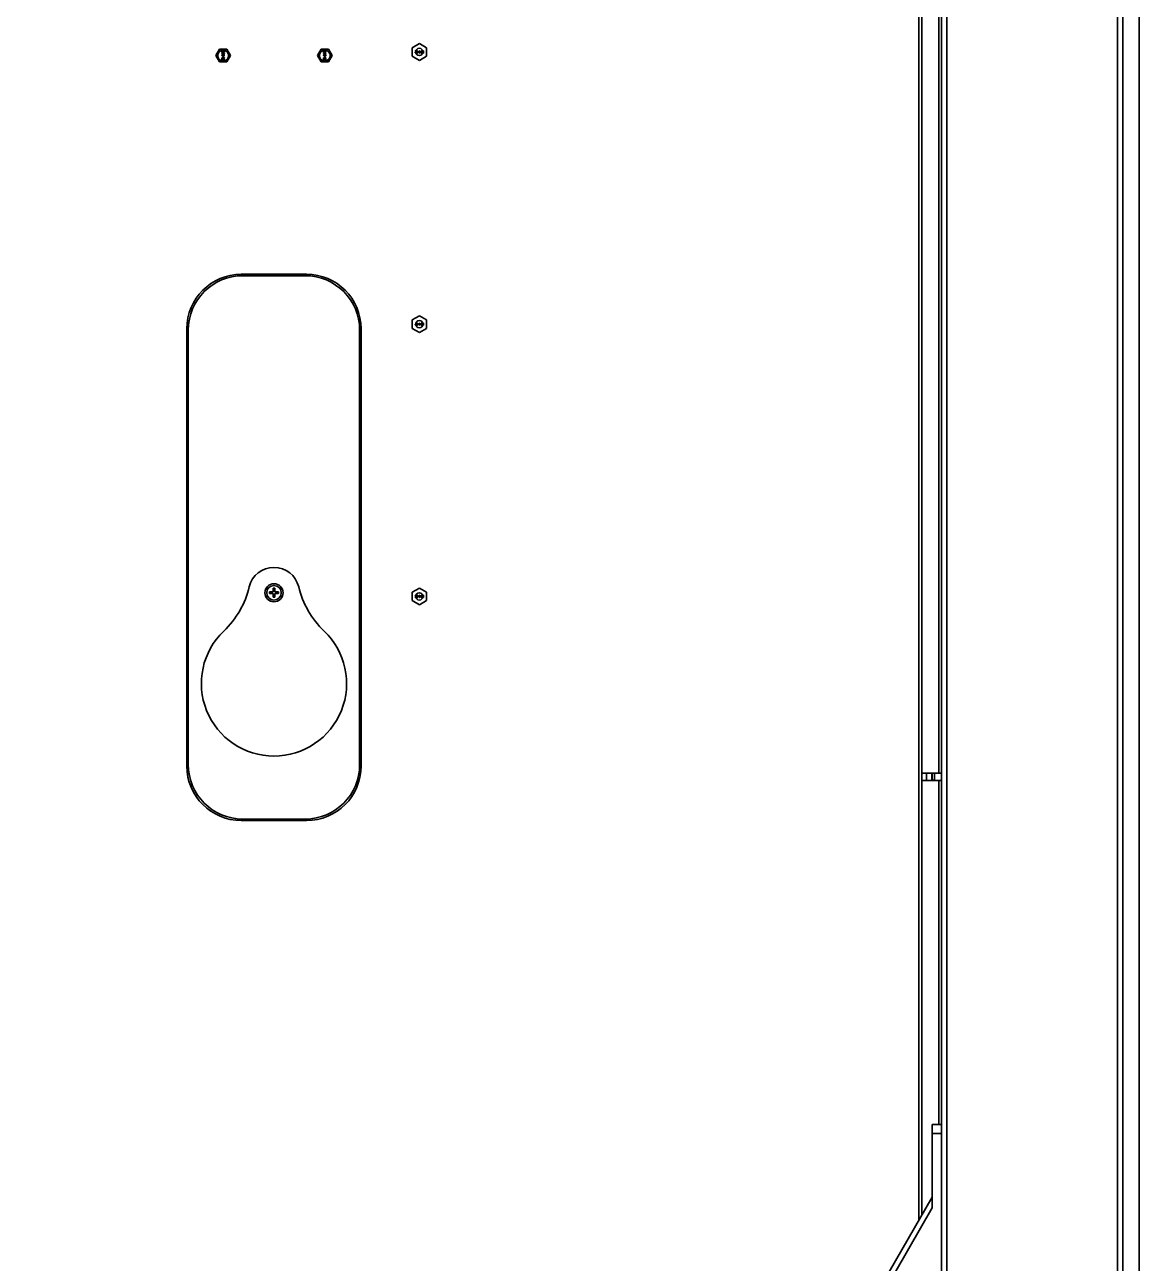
# Model space of a CAD drawing. Header units: millimetres. Extents: x 32496 to 166256, y 3504 to 23939.
# Drawn here: x 94604 to 95218, y 20924 to 21606 of the extents above; entities that cross this region are included whole.
import ezdxf

# ---------------------------------------------------------------- set-up
doc = ezdxf.new("R2010")
doc.units = ezdxf.units.MM
doc.layers.get('0').update_dxf_attribs({"lineweight": 35})

# ---------------------------------------------------------------- blocks, each defined once
blk = doc.blocks.new('8-1250')
at = {"linetype": 'Continuous'}
for p, q in [((-4851.13, -32152.29), (-4851.13, -34671.29)), ((-4757.13, -32152.29), (-4757.13, -34671.29)), ((-4754.13, -32152.29), (-4754.13, -34671.29)), ((-4745.13, -34671.29), (-4745.13, -32152.29)), ((-4866.53, -33813.08), (-4866.53, -33010.5)), ((-4864.83, -33013.44), (-4864.83, -33810.14)), ((-4855.53, -33566.79), (-4855.53, -33063.31)), ((-4854.13, -33062.88), (-4854.13, -33760.26)), ((-5145.73, -33166.98), (-5141.73, -33164.67)), ((-5141.73, -33164.67), (-5137.73, -33166.98)), ((-5253.87, -33171.29), (-5251.85, -33167.79)), ((-5251.85, -33174.79), (-5253.87, -33171.29)), ((-5247.81, -33167.79), (-5251.85, -33167.79)), ((-5250.48, -33169.25), (-5250.48, -33169.09)), ((-5250.48, -33169.09), (-5249.18, -33169.09)), ((-5249.45, -33169.25), (-5250.48, -33169.63)), ((-5249.45, -33169.25), (-5250.48, -33169.25)), ((-5250.48, -33169.85), (-5250.48, -33169.63)), ((-5250.48, -33169.85), (-5249.45, -33170.23)), ((-5250.48, -33170.39), (-5250.48, -33170.23)), ((-5250.48, -33170.23), (-5249.45, -33170.23)), ((-5249.18, -33170.39), (-5250.48, -33170.39)), ((-5250.45, -33170.9), (-5250.48, -33171.04)), ((-5250.48, -33171.17), (-5250.48, -33171.04)), ((-5250.48, -33171.17), (-5250.45, -33171.31)), ((-5250.48, -33172.72), (-5250.48, -33172.56)), ((-5250.48, -33172.56), (-5249.4, -33172.56)), ((-5249.18, -33172.72), (-5250.48, -33172.72)), ((-5250.48, -33173.91), (-5250.48, -33172.93)), ((-5250.48, -33172.93), (-5250.34, -33172.93)), ((-5250.37, -33170.77), (-5250.45, -33170.9)), ((-5250.45, -33171.31), (-5250.37, -33171.45)), ((-5250.26, -33170.69), (-5250.37, -33170.77)), ((-5250.37, -33171.45), (-5250.26, -33171.53)), ((-5250.34, -33169.74), (-5249.18, -33169.33)), ((-5249.18, -33170.15), (-5250.34, -33169.74)), ((-5250.34, -33171.01), (-5250.31, -33170.93)), ((-5250.34, -33171.01), (-5250.34, -33171.2)), ((-5250.31, -33171.28), (-5250.34, -33171.2)), ((-5249.65, -33173.69), (-5250.34, -33172.93)), ((-5250.34, -33173.15), (-5250.34, -33173.91)), ((-5250.34, -33173.15), (-5249.73, -33173.83)), ((-5250.31, -33170.93), (-5250.26, -33170.85)), ((-5250.26, -33171.36), (-5250.31, -33171.28)), ((-5250.12, -33170.63), (-5250.26, -33170.69)), ((-5250.26, -33170.85), (-5250.17, -33170.8)), ((-5250.17, -33171.42), (-5250.26, -33171.36)), ((-5250.26, -33171.53), (-5250.12, -33171.58)), ((-5250.17, -33170.8), (-5250.09, -33170.77)), ((-5250.09, -33171.45), (-5250.17, -33171.42)), ((-5249.92, -33170.61), (-5250.12, -33170.63)), ((-5249.98, -33171.58), (-5250.12, -33171.58)), ((-5250.01, -33170.77), (-5250.09, -33170.77)), ((-5250.09, -33171.45), (-5250.01, -33171.45)), ((-5250.06, -33172.01), (-5250.06, -33171.96)), ((-5250.06, -33171.96), (-5249.87, -33171.96)), ((-5249.87, -33172.01), (-5250.06, -33172.01)), ((-5250.01, -33170.77), (-5249.92, -33170.8)), ((-5249.92, -33171.42), (-5250.01, -33171.45)), ((-5249.98, -33171.8), (-5250.01, -33171.82)), ((-5250.01, -33171.82), (-5249.87, -33171.96)), ((-5249.87, -33172.01), (-5250.01, -33172.15)), ((-5250.01, -33172.15), (-5249.98, -33172.18)), ((-5249.98, -33171.58), (-5249.84, -33171.53)), ((-5249.81, -33171.96), (-5249.98, -33171.8)), ((-5249.98, -33172.18), (-5249.81, -33172.01)), ((-5249.92, -33170.61), (-5249.73, -33170.61)), ((-5249.92, -33170.8), (-5249.87, -33170.85)), ((-5249.87, -33171.36), (-5249.92, -33171.42)), ((-5249.87, -33170.85), (-5249.81, -33170.93)), ((-5249.81, -33171.28), (-5249.87, -33171.36)), ((-5249.84, -33171.53), (-5249.76, -33171.45)), ((-5249.81, -33170.93), (-5249.79, -33171.01)), ((-5249.79, -33171.2), (-5249.81, -33171.28)), ((-5249.65, -33171.8), (-5249.81, -33171.96)), ((-5249.81, -33172.01), (-5249.65, -33172.18)), ((-5249.68, -33170.9), (-5249.79, -33170.74)), ((-5249.73, -33170.74), (-5249.79, -33170.74)), ((-5249.79, -33171.2), (-5249.79, -33171.01)), ((-5249.76, -33171.45), (-5249.68, -33171.31)), ((-5249.76, -33171.96), (-5249.62, -33171.82)), ((-5249.76, -33171.96), (-5249.56, -33171.96)), ((-5249.62, -33172.15), (-5249.76, -33172.01)), ((-5249.56, -33172.01), (-5249.76, -33172.01)), ((-5249.54, -33170.63), (-5249.73, -33170.61)), ((-5249.73, -33170.74), (-5249.56, -33170.77)), ((-5249.65, -33171.04), (-5249.68, -33170.9)), ((-5249.68, -33171.31), (-5249.65, -33171.17)), ((-5249.65, -33171.04), (-5249.65, -33171.17)), ((-5249.62, -33171.82), (-5249.65, -33171.8)), ((-5249.65, -33172.18), (-5249.62, -33172.15)), ((-5249.59, -33172.39), (-5249.4, -33172.56)), ((-5249.59, -33172.39), (-5249.37, -33172.39)), ((-5249.56, -33170.77), (-5249.48, -33170.8)), ((-5249.56, -33171.96), (-5249.56, -33172.01)), ((-5249.4, -33170.69), (-5249.54, -33170.63)), ((-5249.48, -33170.8), (-5249.4, -33170.85)), ((-5249.4, -33171.34), (-5249.48, -33171.39)), ((-5249.48, -33171.53), (-5249.48, -33171.39)), ((-5249.48, -33171.53), (-5249.4, -33171.5)), ((-5249.48, -33173.1), (-5249.48, -33172.96)), ((-5249.37, -33172.99), (-5249.48, -33172.96)), ((-5249.48, -33173.1), (-5249.4, -33173.15)), ((-5249.29, -33170.77), (-5249.4, -33170.69)), ((-5249.4, -33170.85), (-5249.34, -33170.93)), ((-5249.34, -33171.26), (-5249.4, -33171.34)), ((-5249.4, -33171.5), (-5249.29, -33171.42)), ((-5249.4, -33173.15), (-5249.34, -33173.23)), ((-5249.18, -33172.56), (-5249.37, -33172.39)), ((-5249.26, -33173.1), (-5249.37, -33172.99)), ((-5249.34, -33170.93), (-5249.32, -33171.01)), ((-5249.32, -33171.17), (-5249.34, -33171.26)), ((-5249.34, -33173.23), (-5249.32, -33173.37)), ((-5249.32, -33171.17), (-5249.32, -33171.01)), ((-5249.21, -33170.9), (-5249.29, -33170.77)), ((-5249.29, -33171.42), (-5249.21, -33171.28)), ((-5249.21, -33173.21), (-5249.26, -33173.1)), ((-5249.18, -33171.04), (-5249.21, -33170.9)), ((-5249.21, -33171.28), (-5249.18, -33171.15)), ((-5249.18, -33173.4), (-5249.21, -33173.21)), ((-5249.18, -33169.09), (-5249.18, -33169.33)), ((-5249.18, -33170.15), (-5249.18, -33170.39)), ((-5249.18, -33171.04), (-5249.18, -33171.15)), ((-5249.18, -33172.56), (-5249.18, -33172.72)), ((-5247.81, -33167.79), (-5245.79, -33171.29)), ((-5245.79, -33171.29), (-5247.81, -33174.79)), ((-5197.87, -33171.29), (-5195.85, -33167.79)), ((-5195.85, -33174.79), (-5197.87, -33171.29)), ((-5191.81, -33167.79), (-5195.85, -33167.79)), ((-5194.48, -33169.25), (-5194.48, -33169.09)), ((-5194.48, -33169.09), (-5193.18, -33169.09)), ((-5193.45, -33169.25), (-5194.48, -33169.63)), ((-5193.45, -33169.25), (-5194.48, -33169.25)), ((-5194.48, -33169.85), (-5194.48, -33169.63)), ((-5194.48, -33169.85), (-5193.45, -33170.23)), ((-5194.48, -33170.39), (-5194.48, -33170.23)), ((-5194.48, -33170.23), (-5193.45, -33170.23)), ((-5193.18, -33170.39), (-5194.48, -33170.39)), ((-5194.45, -33170.9), (-5194.48, -33171.04)), ((-5194.48, -33171.17), (-5194.48, -33171.04)), ((-5194.48, -33171.17), (-5194.45, -33171.31)), ((-5194.48, -33172.72), (-5194.48, -33172.56)), ((-5194.48, -33172.56), (-5193.4, -33172.56)), ((-5193.18, -33172.72), (-5194.48, -33172.72)), ((-5194.48, -33173.91), (-5194.48, -33172.93)), ((-5194.48, -33172.93), (-5194.34, -33172.93)), ((-5194.37, -33170.77), (-5194.45, -33170.9)), ((-5194.45, -33171.31), (-5194.37, -33171.45)), ((-5194.26, -33170.69), (-5194.37, -33170.77)), ((-5194.37, -33171.45), (-5194.26, -33171.53)), ((-5194.34, -33169.74), (-5193.18, -33169.33)), ((-5193.18, -33170.15), (-5194.34, -33169.74)), ((-5194.34, -33171.01), (-5194.31, -33170.93)), ((-5194.34, -33171.01), (-5194.34, -33171.2)), ((-5194.31, -33171.28), (-5194.34, -33171.2)), ((-5193.65, -33173.69), (-5194.34, -33172.93)), ((-5194.34, -33173.15), (-5194.34, -33173.91)), ((-5194.34, -33173.15), (-5193.73, -33173.83)), ((-5194.31, -33170.93), (-5194.26, -33170.85)), ((-5194.26, -33171.36), (-5194.31, -33171.28)), ((-5194.12, -33170.63), (-5194.26, -33170.69)), ((-5194.26, -33170.85), (-5194.17, -33170.8)), ((-5194.17, -33171.42), (-5194.26, -33171.36)), ((-5194.26, -33171.53), (-5194.12, -33171.58)), ((-5194.17, -33170.8), (-5194.09, -33170.77)), ((-5194.09, -33171.45), (-5194.17, -33171.42)), ((-5193.92, -33170.61), (-5194.12, -33170.63)), ((-5193.98, -33171.58), (-5194.12, -33171.58)), ((-5194.01, -33170.77), (-5194.09, -33170.77)), ((-5194.09, -33171.45), (-5194.01, -33171.45)), ((-5194.06, -33172.01), (-5194.06, -33171.96)), ((-5194.06, -33171.96), (-5193.87, -33171.96)), ((-5193.87, -33172.01), (-5194.06, -33172.01)), ((-5194.01, -33170.77), (-5193.92, -33170.8)), ((-5193.92, -33171.42), (-5194.01, -33171.45)), ((-5193.98, -33171.8), (-5194.01, -33171.82)), ((-5194.01, -33171.82), (-5193.87, -33171.96)), ((-5193.87, -33172.01), (-5194.01, -33172.15)), ((-5194.01, -33172.15), (-5193.98, -33172.18)), ((-5193.98, -33171.58), (-5193.84, -33171.53)), ((-5193.81, -33171.96), (-5193.98, -33171.8)), ((-5193.98, -33172.18), (-5193.81, -33172.01)), ((-5193.92, -33170.61), (-5193.73, -33170.61)), ((-5193.92, -33170.8), (-5193.87, -33170.85)), ((-5193.87, -33171.36), (-5193.92, -33171.42)), ((-5193.87, -33170.85), (-5193.81, -33170.93)), ((-5193.81, -33171.28), (-5193.87, -33171.36)), ((-5193.84, -33171.53), (-5193.76, -33171.45)), ((-5193.81, -33170.93), (-5193.79, -33171.01)), ((-5193.79, -33171.2), (-5193.81, -33171.28)), ((-5193.65, -33171.8), (-5193.81, -33171.96)), ((-5193.81, -33172.01), (-5193.65, -33172.18)), ((-5193.68, -33170.9), (-5193.79, -33170.74)), ((-5193.73, -33170.74), (-5193.79, -33170.74)), ((-5193.79, -33171.2), (-5193.79, -33171.01)), ((-5193.76, -33171.45), (-5193.68, -33171.31)), ((-5193.76, -33171.96), (-5193.62, -33171.82)), ((-5193.76, -33171.96), (-5193.56, -33171.96)), ((-5193.62, -33172.15), (-5193.76, -33172.01)), ((-5193.56, -33172.01), (-5193.76, -33172.01)), ((-5193.54, -33170.63), (-5193.73, -33170.61)), ((-5193.73, -33170.74), (-5193.56, -33170.77)), ((-5193.65, -33171.04), (-5193.68, -33170.9)), ((-5193.68, -33171.31), (-5193.65, -33171.17)), ((-5193.65, -33171.04), (-5193.65, -33171.17)), ((-5193.62, -33171.82), (-5193.65, -33171.8)), ((-5193.65, -33172.18), (-5193.62, -33172.15)), ((-5193.59, -33172.39), (-5193.4, -33172.56)), ((-5193.59, -33172.39), (-5193.37, -33172.39)), ((-5193.56, -33170.77), (-5193.48, -33170.8)), ((-5193.56, -33171.96), (-5193.56, -33172.01)), ((-5193.4, -33170.69), (-5193.54, -33170.63)), ((-5193.48, -33170.8), (-5193.4, -33170.85)), ((-5193.4, -33171.34), (-5193.48, -33171.39)), ((-5193.48, -33171.53), (-5193.48, -33171.39)), ((-5193.48, -33171.53), (-5193.4, -33171.5)), ((-5193.48, -33173.1), (-5193.48, -33172.96)), ((-5193.37, -33172.99), (-5193.48, -33172.96)), ((-5193.48, -33173.1), (-5193.4, -33173.15)), ((-5193.29, -33170.77), (-5193.4, -33170.69)), ((-5193.4, -33170.85), (-5193.34, -33170.93)), ((-5193.34, -33171.26), (-5193.4, -33171.34)), ((-5193.4, -33171.5), (-5193.29, -33171.42)), ((-5193.4, -33173.15), (-5193.34, -33173.23)), ((-5193.18, -33172.56), (-5193.37, -33172.39)), ((-5193.26, -33173.1), (-5193.37, -33172.99)), ((-5193.34, -33170.93), (-5193.32, -33171.01)), ((-5193.32, -33171.17), (-5193.34, -33171.26)), ((-5193.34, -33173.23), (-5193.32, -33173.37)), ((-5193.32, -33171.17), (-5193.32, -33171.01)), ((-5193.21, -33170.9), (-5193.29, -33170.77)), ((-5193.29, -33171.42), (-5193.21, -33171.28)), ((-5193.21, -33173.21), (-5193.26, -33173.1)), ((-5193.18, -33171.04), (-5193.21, -33170.9)), ((-5193.21, -33171.28), (-5193.18, -33171.15)), ((-5193.18, -33173.4), (-5193.21, -33173.21)), ((-5193.18, -33169.09), (-5193.18, -33169.33)), ((-5193.18, -33170.15), (-5193.18, -33170.39)), ((-5193.18, -33171.04), (-5193.18, -33171.15)), ((-5193.18, -33172.56), (-5193.18, -33172.72)), ((-5191.81, -33167.79), (-5189.79, -33171.29)), ((-5189.79, -33171.29), (-5191.81, -33174.79)), ((-5145.73, -33166.98), (-5145.73, -33171.6)), ((-5141.73, -33173.91), (-5145.73, -33171.6)), ((-5144, -33168.82), (-5144, -33168.69)), ((-5144, -33168.69), (-5143.1, -33168.69)), ((-5143.3, -33168.82), (-5144, -33168.82)), ((-5143.98, -33169.45), (-5144, -33169.56)), ((-5144, -33169.61), (-5144, -33169.56)), ((-5144, -33169.61), (-5143.98, -33169.71)), ((-5143.93, -33169.38), (-5143.98, -33169.45)), ((-5143.98, -33169.71), (-5143.88, -33169.81)), ((-5143.3, -33168.82), (-5143.93, -33169.38)), ((-5143.88, -33169.81), (-5143.78, -33169.86)), ((-5143.85, -33169.56), (-5143.8, -33169.45)), ((-5143.85, -33169.56), (-5143.85, -33169.61)), ((-5143.8, -33169.68), (-5143.85, -33169.61)), ((-5143.8, -33169.45), (-5143.1, -33168.82)), ((-5143.73, -33169.74), (-5143.8, -33169.68)), ((-5143.78, -33169.86), (-5143.63, -33169.89)), ((-5143.6, -33169.76), (-5143.73, -33169.74)), ((-5143.53, -33169.89), (-5143.63, -33169.89)), ((-5143.6, -33169.76), (-5143.5, -33169.76)), ((-5143.53, -33169.89), (-5143.35, -33169.86)), ((-5143.38, -33169.74), (-5143.5, -33169.76)), ((-5143.3, -33169.68), (-5143.38, -33169.74)), ((-5143.35, -33169.86), (-5143.25, -33169.81)), ((-5143.25, -33169.61), (-5143.3, -33169.68)), ((-5143.25, -33169.61), (-5143.13, -33169.61)), ((-5143.25, -33169.81), (-5143.15, -33169.71)), ((-5143.15, -33169.71), (-5143.13, -33169.61)), ((-5143.1, -33168.69), (-5143.1, -33168.82)), ((-5142.9, -33169.89), (-5142.9, -33168.69)), ((-5142.9, -33168.69), (-5142.75, -33168.69)), ((-5142.75, -33169.89), (-5142.9, -33169.89)), ((-5142.75, -33168.69), (-5142.75, -33169.68)), ((-5142.6, -33169.51), (-5142.75, -33169.68)), ((-5142.75, -33169.89), (-5142.6, -33169.71)), ((-5142.6, -33169.51), (-5142.6, -33169.71)), ((-5142.38, -33169.12), (-5142.4, -33169.15)), ((-5142.4, -33169.15), (-5142.25, -33169.3)), ((-5142.25, -33169.3), (-5142.4, -33169.45)), ((-5142.4, -33169.45), (-5142.38, -33169.48)), ((-5142.25, -33169.25), (-5142.38, -33169.12)), ((-5142.38, -33169.48), (-5142.25, -33169.35)), ((-5142.25, -33169.25), (-5142.25, -33169.07)), ((-5142.25, -33169.07), (-5142.2, -33169.07)), ((-5142.25, -33169.53), (-5142.25, -33169.35)), ((-5142.2, -33169.53), (-5142.25, -33169.53)), ((-5142.2, -33169.07), (-5142.2, -33169.25)), ((-5142.08, -33169.12), (-5142.2, -33169.25)), ((-5142.2, -33169.3), (-5142.05, -33169.15)), ((-5142.05, -33169.45), (-5142.2, -33169.3)), ((-5142.2, -33169.35), (-5142.2, -33169.53)), ((-5142.2, -33169.35), (-5142.08, -33169.48)), ((-5142.05, -33169.15), (-5142.08, -33169.12)), ((-5142.08, -33169.48), (-5142.05, -33169.45)), ((-5141.85, -33169.2), (-5141.85, -33169.05)), ((-5141.85, -33169.05), (-5141.6, -33169.05)), ((-5141.6, -33169.2), (-5141.85, -33169.2)), ((-5137.73, -33171.6), (-5141.73, -33173.91)), ((-5141.6, -33169.05), (-5141.6, -33168.69)), ((-5141.6, -33168.69), (-5141.45, -33168.69)), ((-5141.6, -33169.89), (-5141.6, -33169.2)), ((-5141.45, -33169.89), (-5141.6, -33169.89)), ((-5141.45, -33168.69), (-5141.45, -33169.05)), ((-5141.45, -33169.05), (-5140.85, -33169.05)), ((-5141.45, -33169.2), (-5141.45, -33169.68)), ((-5141.45, -33169.89), (-5140.85, -33169.2)), ((-5141.03, -33169.2), (-5141.45, -33169.68)), ((-5141.03, -33169.2), (-5141.45, -33169.2)), ((-5140.85, -33169.05), (-5140.85, -33169.2)), ((-5140.65, -33169.89), (-5140.65, -33168.69)), ((-5140.65, -33168.69), (-5140.5, -33168.69)), ((-5140.43, -33169.89), (-5140.65, -33169.89)), ((-5140.5, -33168.69), (-5140.5, -33169.63)), ((-5140.15, -33168.69), (-5140.5, -33169.63)), ((-5140.43, -33169.89), (-5140.05, -33168.82)), ((-5140.15, -33168.69), (-5139.95, -33168.69)), ((-5140.05, -33168.82), (-5139.68, -33169.89)), ((-5139.6, -33169.63), (-5139.95, -33168.69)), ((-5139.45, -33169.89), (-5139.68, -33169.89)), ((-5139.6, -33169.63), (-5139.6, -33168.69)), ((-5139.6, -33168.69), (-5139.45, -33168.69)), ((-5139.45, -33168.69), (-5139.45, -33169.89)), ((-5137.73, -33171.6), (-5137.73, -33166.98)), ((-5251.85, -33174.79), (-5247.81, -33174.79)), ((-5250.34, -33173.91), (-5250.48, -33173.91)), ((-5249.73, -33173.83), (-5249.65, -33173.88)), ((-5249.54, -33173.75), (-5249.65, -33173.69)), ((-5249.65, -33173.88), (-5249.54, -33173.91)), ((-5249.54, -33173.75), (-5249.48, -33173.75)), ((-5249.48, -33173.91), (-5249.54, -33173.91)), ((-5249.4, -33173.69), (-5249.48, -33173.75)), ((-5249.48, -33173.91), (-5249.37, -33173.88)), ((-5249.34, -33173.61), (-5249.4, -33173.69)), ((-5249.37, -33173.88), (-5249.26, -33173.77)), ((-5249.32, -33173.48), (-5249.34, -33173.61)), ((-5249.32, -33173.48), (-5249.32, -33173.37)), ((-5249.26, -33173.77), (-5249.21, -33173.67)), ((-5249.21, -33173.67), (-5249.18, -33173.5)), ((-5249.18, -33173.4), (-5249.18, -33173.5)), ((-5195.85, -33174.79), (-5191.81, -33174.79)), ((-5194.34, -33173.91), (-5194.48, -33173.91)), ((-5193.73, -33173.83), (-5193.65, -33173.88)), ((-5193.54, -33173.75), (-5193.65, -33173.69)), ((-5193.65, -33173.88), (-5193.54, -33173.91)), ((-5193.54, -33173.75), (-5193.48, -33173.75)), ((-5193.48, -33173.91), (-5193.54, -33173.91)), ((-5193.4, -33173.69), (-5193.48, -33173.75)), ((-5193.48, -33173.91), (-5193.37, -33173.88)), ((-5193.34, -33173.61), (-5193.4, -33173.69)), ((-5193.37, -33173.88), (-5193.26, -33173.77)), ((-5193.32, -33173.48), (-5193.34, -33173.61)), ((-5193.32, -33173.48), (-5193.32, -33173.37)), ((-5193.26, -33173.77), (-5193.21, -33173.67)), ((-5193.21, -33173.67), (-5193.18, -33173.5)), ((-5193.18, -33173.4), (-5193.18, -33173.5)), ((-5203.83, -33291.79), (-5239.83, -33291.79)), ((-5239.03, -33292.59), (-5204.63, -33292.59)), ((-5145.73, -33316.98), (-5141.73, -33314.67)), ((-5141.73, -33314.67), (-5137.73, -33316.98)), ((-5269.83, -33321.79), (-5269.83, -33562.79)), ((-5269.03, -33561.99), (-5269.03, -33322.59)), ((-5174.63, -33322.59), (-5174.63, -33561.99)), ((-5173.83, -33562.79), (-5173.83, -33321.79)), ((-5145.73, -33316.98), (-5145.73, -33321.6)), ((-5141.73, -33323.91), (-5145.73, -33321.6)), ((-5144, -33318.82), (-5144, -33318.69)), ((-5144, -33318.69), (-5143.1, -33318.69)), ((-5143.3, -33318.82), (-5144, -33318.82)), ((-5143.98, -33319.45), (-5144, -33319.56)), ((-5144, -33319.61), (-5144, -33319.56)), ((-5144, -33319.61), (-5143.98, -33319.71)), ((-5143.93, -33319.38), (-5143.98, -33319.45)), ((-5143.98, -33319.71), (-5143.88, -33319.81)), ((-5143.3, -33318.82), (-5143.93, -33319.38)), ((-5143.88, -33319.81), (-5143.78, -33319.86)), ((-5143.85, -33319.56), (-5143.8, -33319.45)), ((-5143.85, -33319.56), (-5143.85, -33319.61)), ((-5143.8, -33319.68), (-5143.85, -33319.61)), ((-5143.8, -33319.45), (-5143.1, -33318.82)), ((-5143.73, -33319.74), (-5143.8, -33319.68)), ((-5143.78, -33319.86), (-5143.63, -33319.89)), ((-5143.6, -33319.76), (-5143.73, -33319.74)), ((-5143.53, -33319.89), (-5143.63, -33319.89)), ((-5143.6, -33319.76), (-5143.5, -33319.76)), ((-5143.53, -33319.89), (-5143.35, -33319.86)), ((-5143.38, -33319.74), (-5143.5, -33319.76)), ((-5143.3, -33319.68), (-5143.38, -33319.74)), ((-5143.35, -33319.86), (-5143.25, -33319.81)), ((-5143.25, -33319.61), (-5143.3, -33319.68)), ((-5143.25, -33319.61), (-5143.13, -33319.61)), ((-5143.25, -33319.81), (-5143.15, -33319.71)), ((-5143.15, -33319.71), (-5143.13, -33319.61)), ((-5143.1, -33318.69), (-5143.1, -33318.82)), ((-5142.9, -33319.89), (-5142.9, -33318.69)), ((-5142.9, -33318.69), (-5142.75, -33318.69)), ((-5142.75, -33319.89), (-5142.9, -33319.89)), ((-5142.75, -33318.69), (-5142.75, -33319.68)), ((-5142.6, -33319.51), (-5142.75, -33319.68)), ((-5142.75, -33319.89), (-5142.6, -33319.71)), ((-5142.6, -33319.51), (-5142.6, -33319.71)), ((-5142.38, -33319.12), (-5142.4, -33319.15)), ((-5142.4, -33319.15), (-5142.25, -33319.3)), ((-5142.25, -33319.3), (-5142.4, -33319.45)), ((-5142.4, -33319.45), (-5142.38, -33319.48)), ((-5142.25, -33319.25), (-5142.38, -33319.12)), ((-5142.38, -33319.48), (-5142.25, -33319.35)), ((-5142.25, -33319.25), (-5142.25, -33319.07)), ((-5142.25, -33319.07), (-5142.2, -33319.07)), ((-5142.25, -33319.53), (-5142.25, -33319.35)), ((-5142.2, -33319.53), (-5142.25, -33319.53)), ((-5142.2, -33319.07), (-5142.2, -33319.25)), ((-5142.08, -33319.12), (-5142.2, -33319.25)), ((-5142.2, -33319.3), (-5142.05, -33319.15)), ((-5142.05, -33319.45), (-5142.2, -33319.3)), ((-5142.2, -33319.35), (-5142.2, -33319.53)), ((-5142.2, -33319.35), (-5142.08, -33319.48)), ((-5142.05, -33319.15), (-5142.08, -33319.12)), ((-5142.08, -33319.48), (-5142.05, -33319.45)), ((-5141.85, -33319.2), (-5141.85, -33319.05)), ((-5141.85, -33319.05), (-5141.6, -33319.05)), ((-5141.6, -33319.2), (-5141.85, -33319.2)), ((-5137.73, -33321.6), (-5141.73, -33323.91)), ((-5141.6, -33319.05), (-5141.6, -33318.69)), ((-5141.6, -33318.69), (-5141.45, -33318.69)), ((-5141.6, -33319.89), (-5141.6, -33319.2)), ((-5141.45, -33319.89), (-5141.6, -33319.89)), ((-5141.45, -33318.69), (-5141.45, -33319.05)), ((-5141.45, -33319.05), (-5140.85, -33319.05)), ((-5141.45, -33319.2), (-5141.45, -33319.68)), ((-5141.45, -33319.89), (-5140.85, -33319.2)), ((-5141.03, -33319.2), (-5141.45, -33319.68)), ((-5141.03, -33319.2), (-5141.45, -33319.2)), ((-5140.85, -33319.05), (-5140.85, -33319.2)), ((-5140.65, -33319.89), (-5140.65, -33318.69)), ((-5140.65, -33318.69), (-5140.5, -33318.69)), ((-5140.43, -33319.89), (-5140.65, -33319.89)), ((-5140.5, -33318.69), (-5140.5, -33319.63)), ((-5140.15, -33318.69), (-5140.5, -33319.63)), ((-5140.43, -33319.89), (-5140.05, -33318.82)), ((-5140.15, -33318.69), (-5139.95, -33318.69)), ((-5140.05, -33318.82), (-5139.68, -33319.89)), ((-5139.6, -33319.63), (-5139.95, -33318.69)), ((-5139.45, -33319.89), (-5139.68, -33319.89)), ((-5139.6, -33319.63), (-5139.6, -33318.69)), ((-5139.6, -33318.69), (-5139.45, -33318.69)), ((-5139.45, -33318.69), (-5139.45, -33319.89)), ((-5137.73, -33321.6), (-5137.73, -33316.98)), ((-5222.33, -33466.79), (-5222.33, -33464.79)), ((-5222.33, -33464.79), (-5221.33, -33464.79)), ((-5221.33, -33464.79), (-5221.33, -33466.79)), ((-5145.73, -33466.98), (-5141.73, -33464.67)), ((-5141.73, -33464.67), (-5137.73, -33466.98)), ((-5224.33, -33467.79), (-5224.33, -33466.79)), ((-5224.33, -33466.79), (-5222.33, -33466.79)), ((-5222.33, -33467.79), (-5224.33, -33467.79)), ((-5222.33, -33469.79), (-5222.33, -33467.79)), ((-5221.33, -33469.79), (-5222.33, -33469.79)), ((-5221.33, -33466.79), (-5219.33, -33466.79)), ((-5221.33, -33467.79), (-5221.33, -33469.79)), ((-5219.33, -33467.79), (-5221.33, -33467.79)), ((-5219.33, -33466.79), (-5219.33, -33467.79)), ((-5145.73, -33466.98), (-5145.73, -33471.6)), ((-5141.73, -33473.91), (-5145.73, -33471.6)), ((-5144, -33468.82), (-5144, -33468.69)), ((-5144, -33468.69), (-5143.1, -33468.69)), ((-5143.3, -33468.82), (-5144, -33468.82)), ((-5143.98, -33469.45), (-5144, -33469.56)), ((-5144, -33469.61), (-5144, -33469.56)), ((-5144, -33469.61), (-5143.98, -33469.71)), ((-5143.93, -33469.38), (-5143.98, -33469.45)), ((-5143.98, -33469.71), (-5143.88, -33469.81)), ((-5143.3, -33468.82), (-5143.93, -33469.38)), ((-5143.88, -33469.81), (-5143.78, -33469.86)), ((-5143.85, -33469.56), (-5143.8, -33469.45)), ((-5143.85, -33469.56), (-5143.85, -33469.61)), ((-5143.8, -33469.68), (-5143.85, -33469.61)), ((-5143.8, -33469.45), (-5143.1, -33468.82)), ((-5143.73, -33469.74), (-5143.8, -33469.68)), ((-5143.78, -33469.86), (-5143.63, -33469.89)), ((-5143.6, -33469.76), (-5143.73, -33469.74)), ((-5143.53, -33469.89), (-5143.63, -33469.89)), ((-5143.6, -33469.76), (-5143.5, -33469.76)), ((-5143.53, -33469.89), (-5143.35, -33469.86)), ((-5143.38, -33469.74), (-5143.5, -33469.76)), ((-5143.3, -33469.68), (-5143.38, -33469.74)), ((-5143.35, -33469.86), (-5143.25, -33469.81)), ((-5143.25, -33469.61), (-5143.3, -33469.68)), ((-5143.25, -33469.61), (-5143.13, -33469.61)), ((-5143.25, -33469.81), (-5143.15, -33469.71)), ((-5143.15, -33469.71), (-5143.13, -33469.61)), ((-5143.1, -33468.69), (-5143.1, -33468.82)), ((-5142.9, -33469.89), (-5142.9, -33468.69)), ((-5142.9, -33468.69), (-5142.75, -33468.69)), ((-5142.75, -33469.89), (-5142.9, -33469.89)), ((-5142.75, -33468.69), (-5142.75, -33469.68)), ((-5142.6, -33469.51), (-5142.75, -33469.68)), ((-5142.75, -33469.89), (-5142.6, -33469.71)), ((-5142.6, -33469.51), (-5142.6, -33469.71)), ((-5142.38, -33469.12), (-5142.4, -33469.15)), ((-5142.4, -33469.15), (-5142.25, -33469.3)), ((-5142.25, -33469.3), (-5142.4, -33469.45)), ((-5142.4, -33469.45), (-5142.38, -33469.48)), ((-5142.25, -33469.25), (-5142.38, -33469.12)), ((-5142.38, -33469.48), (-5142.25, -33469.35)), ((-5142.25, -33469.25), (-5142.25, -33469.07)), ((-5142.25, -33469.07), (-5142.2, -33469.07)), ((-5142.25, -33469.53), (-5142.25, -33469.35)), ((-5142.2, -33469.53), (-5142.25, -33469.53)), ((-5142.2, -33469.07), (-5142.2, -33469.25)), ((-5142.08, -33469.12), (-5142.2, -33469.25)), ((-5142.2, -33469.3), (-5142.05, -33469.15)), ((-5142.05, -33469.45), (-5142.2, -33469.3)), ((-5142.2, -33469.35), (-5142.2, -33469.53)), ((-5142.2, -33469.35), (-5142.08, -33469.48)), ((-5142.05, -33469.15), (-5142.08, -33469.12)), ((-5142.08, -33469.48), (-5142.05, -33469.45)), ((-5141.85, -33469.2), (-5141.85, -33469.05)), ((-5141.85, -33469.05), (-5141.6, -33469.05)), ((-5141.6, -33469.2), (-5141.85, -33469.2)), ((-5137.73, -33471.6), (-5141.73, -33473.91)), ((-5141.6, -33469.05), (-5141.6, -33468.69)), ((-5141.6, -33468.69), (-5141.45, -33468.69)), ((-5141.6, -33469.89), (-5141.6, -33469.2)), ((-5141.45, -33469.89), (-5141.6, -33469.89)), ((-5141.45, -33468.69), (-5141.45, -33469.05)), ((-5141.45, -33469.05), (-5140.85, -33469.05)), ((-5141.45, -33469.2), (-5141.45, -33469.68)), ((-5141.45, -33469.89), (-5140.85, -33469.2)), ((-5141.03, -33469.2), (-5141.45, -33469.68)), ((-5141.03, -33469.2), (-5141.45, -33469.2)), ((-5140.85, -33469.05), (-5140.85, -33469.2)), ((-5140.65, -33469.89), (-5140.65, -33468.69)), ((-5140.65, -33468.69), (-5140.5, -33468.69)), ((-5140.43, -33469.89), (-5140.65, -33469.89)), ((-5140.5, -33468.69), (-5140.5, -33469.63)), ((-5140.15, -33468.69), (-5140.5, -33469.63)), ((-5140.43, -33469.89), (-5140.05, -33468.82)), ((-5140.15, -33468.69), (-5139.95, -33468.69)), ((-5140.05, -33468.82), (-5139.68, -33469.89)), ((-5139.6, -33469.63), (-5139.95, -33468.69)), ((-5139.45, -33469.89), (-5139.68, -33469.89)), ((-5139.6, -33469.63), (-5139.6, -33468.69)), ((-5139.6, -33468.69), (-5139.45, -33468.69)), ((-5139.45, -33468.69), (-5139.45, -33469.89)), ((-5137.73, -33471.6), (-5137.73, -33466.98)), ((-4864.83, -33566.79), (-4854.13, -33566.79)), ((-4862.33, -33570.79), (-4862.33, -33566.79)), ((-4859.33, -33566.79), (-4859.33, -33570.79)), ((-4859.13, -33566.79), (-4859.13, -33570.59)), ((-4857.93, -33566.79), (-4857.93, -33570.59)), ((-4864.83, -33570.79), (-4854.13, -33570.79)), ((-4857.93, -33570.59), (-4859.13, -33570.59)), ((-4855.53, -33760.26), (-4855.53, -33570.79)), ((-5239.83, -33592.79), (-5203.83, -33592.79)), ((-5204.63, -33591.99), (-5239.03, -33591.99)), ((-4859.13, -33806.26), (-4859.13, -33760.26)), ((-4854.13, -33760.26), (-4859.13, -33760.26)), ((-4854.13, -33765.26), (-4859.13, -33765.26)), ((-4854.13, -33760.26), (-4854.13, -34040.26)), ((-4859.13, -33800.26), (-5359.13, -34666.29)), ((-4859.13, -33806.26), (-5355.66, -34666.29))]:
    blk.add_line(p, q, dxfattribs=at)
for centre, radius in [((-5249.83, -33171.29), 3), ((-5193.83, -33171.29), 3), ((-5141.73, -33169.29), 2), ((-5141.73, -33319.29), 2), ((-5221.83, -33467.29), 5), ((-5221.83, -33467.29), 4), ((-5141.73, -33469.29), 2)]:
    blk.add_circle(centre, radius, dxfattribs=at)
for centre, radius, start, end in [((-5239.83, -33321.79), 30, 90, 180), ((-5239.03, -33322.59), 30, 90, 180), ((-5204.63, -33322.59), 30, 0, 90), ((-5203.83, -33321.79), 30, 0, 90), ((-5221.83, -33467.29), 14, 13.59162, 166.40838), ((-5284.04, -33452.25), 50, 313.72491, 346.40838), ((-5159.62, -33452.25), 50, 193.59162, 226.27509), ((-5221.83, -33517.29), 40, 133.72491, 46.27509), ((-5239.03, -33561.99), 30, 180, 270), ((-5204.63, -33561.99), 30, 270, 0), ((-5239.83, -33562.79), 30, 180, 270), ((-5203.83, -33562.79), 30, 270, 0), ((-4857.73, -33570.59), 1.4, 180, 188.23663), ((-4857.73, -33570.59), 0.2, 180, 270)]:
    blk.add_arc(centre, radius, start, end, dxfattribs=at)

msp = doc.modelspace()

# ---------------------------------------------------------------- block references
at = {"color": 6}
msp.add_blockref('8-1250', (99962.893, 54760.291), dxfattribs=at)

doc.saveas('drawing.dxf')
